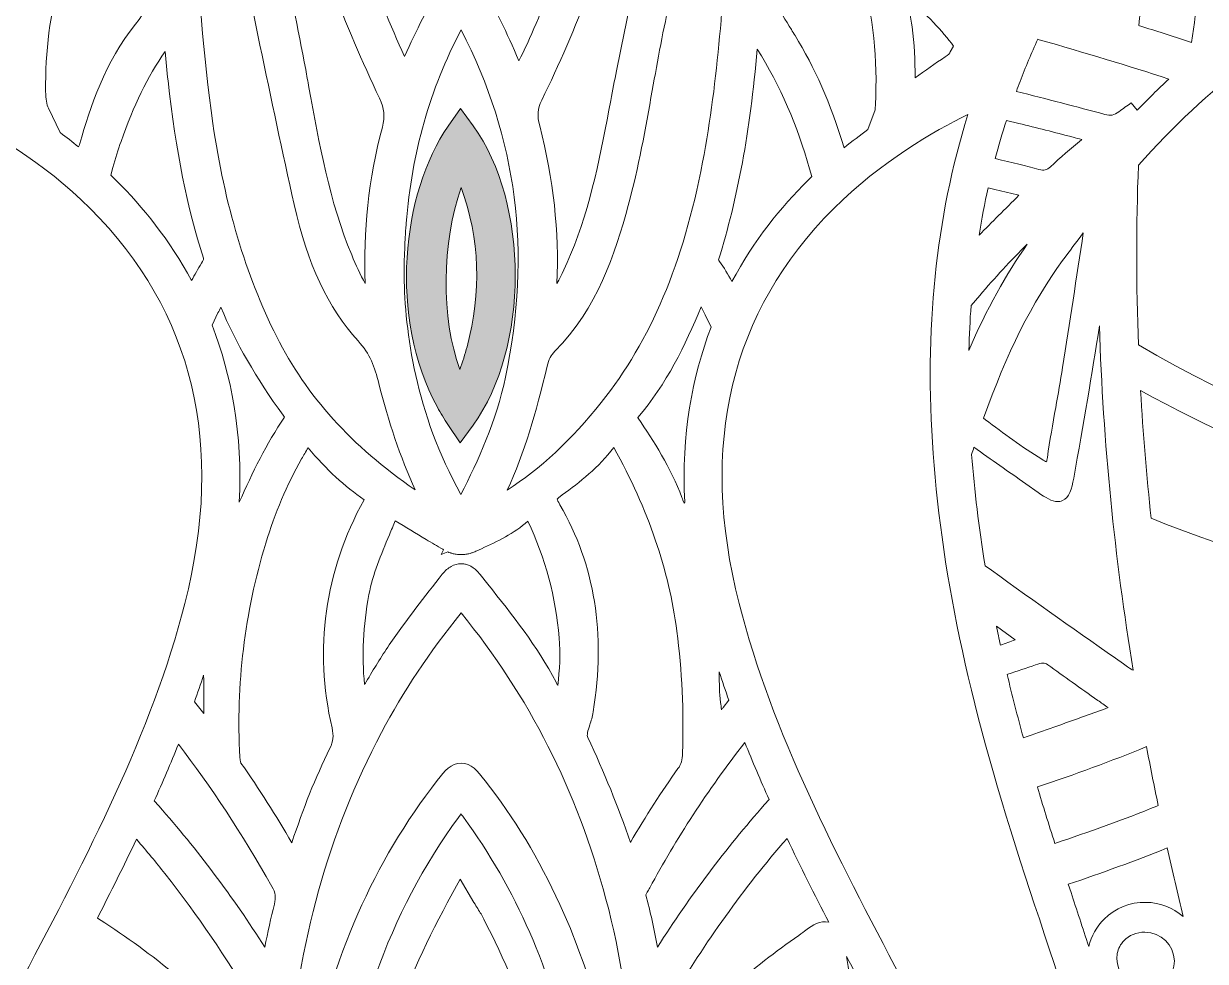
# Model space of a CAD drawing. Extents: x 126 to 2875, y -2951 to -49.
# Drawn here: x 1319.3 to 1807.3, y -1525.1 to -1137.7 of the extents above; entities that cross this region are included whole.
import ezdxf

# ---------------------------------------------------------------- set-up
doc = ezdxf.new("R2010")
doc.units = 0
doc.header["$MEASUREMENT"] = 0
doc.layers.add('Layer 1', color=7, linetype='Continuous')

# ---------------------------------------------------------------- blocks, each defined once
blk = doc.blocks.new('block 2')
at = {"layer": 'Layer 1', "true_color": 0xd7dbf4}
h = blk.add_hatch(color=254, dxfattribs=at)
h.dxf.hatch_style = 2
edge = h.paths.add_edge_path()
edge.add_spline(control_points=[(1504.94, -1179.98), (1504.94, -1179.98), (1499.72, -1172.8), (1499.72, -1172.8), (1499.72, -1172.8), (1494.63, -1180.08), (1494.63, -1180.08), (1475.48, -1207.54), (1469.95, -1258.95), (1490.14, -1296.16), (1491.48, -1298.64), (1492.94, -1301.06), (1494.52, -1303.4), (1494.52, -1303.4), (1499.56, -1310.89), (1499.56, -1310.89), (1499.56, -1310.89), (1504.88, -1303.6), (1504.88, -1303.6), (1528.07, -1271.86), (1528.1, -1211.79), (1504.94, -1179.98)], knot_values=[0, 0, 0, 0, 1, 1, 1, 2, 2, 2, 3, 3, 3, 4, 4, 4, 5, 5, 5, 6, 6, 6, 7, 7, 7, 7], degree=3, periodic=1)
edge = h.paths.add_edge_path()
edge.add_spline(control_points=[(1499.49, -1280.58), (1491.54, -1259.76), (1491.9, -1227.81), (1499.97, -1205.49), (1507.67, -1226.91), (1508.46, -1248.55), (1502.41, -1271.25), (1501.58, -1274.38), (1500.56, -1277.52), (1499.49, -1280.58)], knot_values=[0, 0, 0, 0, 1, 1, 1, 2, 2, 2, 3, 3, 3, 3], degree=3, periodic=1)
at = {"layer": 'Layer 1', "lineweight": 0}
for points, knots in [([(2818.52, -1015.73), (2765.29, -1065.49), (2703.63, -1093.3), (2640.24, -1096.15), (2556.69, -1099.87), (2474.7, -1071.45), (2412.6, -1046.28), (2390.46, -1037.31), (2368.11, -1027.6), (2346.48, -1018.23), (2338.27, -1014.67), (2330.02, -1011.09), (2321.71, -1007.53), (2370.51, -1008.44), (2426.27, -1007.2), (2513.09, -924.65), (2568.78, -871.7), (2642.17, -798.11), (2625.81, -711.87), (2622.52, -694.49), (2611.09, -653.09), (2560.09, -612.54), (2565.36, -622.37), (2601.86, -692.87), (2569.54, -747.69), (2554.2, -773.71), (2526.78, -791.73), (2470.03, -803.98), (2455.63, -807.08), (2439.86, -809.44), (2422.81, -811.04), (2491.94, -734.79), (2533.75, -634.63), (2547.11, -513), (2561.91, -378.42), (2538.09, -252.24), (2515.5, -170.1), (2510.84, -153.21), (2505.7, -136.24), (2500.21, -119.65), (2496.11, -107.32), (2491.02, -97.85), (2485.03, -91.28), (2485.03, -91.28), (2489.08, -88.91), (2489.08, -88.91), (2488.22, -87.43), (2467.53, -52.75), (2420.58, -50.35), (2390.21, -48.79), (2356.11, -61.25), (2319.21, -87.4), (2293.72, -105.48), (2266.78, -130.21), (2238.64, -161.33), (2186.92, -191.97), (2146.46, -219.39), (2111.33, -247.55), (2059.02, -289.5), (2001.37, -329.63), (1934.36, -338.98), (1877.45, -346.93), (1826.29, -329.19), (1772.12, -310.4), (1744.15, -300.69), (1715.23, -290.66), (1685.52, -284.53), (1598.6, -266.59), (1534.9, -282.01), (1500.31, -329.06), (1465.72, -282.01), (1402.02, -266.61), (1315.1, -284.53), (1285.39, -290.66), (1256.47, -300.69), (1228.5, -310.4), (1174.33, -329.19), (1123.17, -346.93), (1066.26, -338.98), (999.25, -329.63), (941.6, -289.5), (889.29, -247.55), (854.16, -219.39), (813.72, -191.97), (761.98, -161.33), (733.84, -130.21), (706.9, -105.48), (681.41, -87.4), (644.51, -61.25), (610.42, -48.78), (580.04, -50.35), (533.09, -52.75), (512.4, -87.43), (511.54, -88.91), (511.54, -88.91), (515.6, -91.28), (515.6, -91.28), (509.6, -97.85), (504.51, -107.32), (500.43, -119.65), (494.91, -136.25), (489.76, -153.22), (485.12, -170.1), (462.53, -252.24), (438.71, -378.42), (453.51, -513), (466.87, -634.63), (508.68, -734.79), (577.81, -811.04), (560.76, -809.44), (544.99, -807.08), (530.59, -803.98), (473.84, -791.73), (446.42, -773.71), (431.08, -747.69), (398.76, -692.87), (435.26, -622.37), (440.53, -612.54), (389.53, -653.09), (378.1, -694.49), (374.81, -711.87), (358.45, -798.11), (431.84, -871.7), (487.53, -924.65), (574.36, -1007.2), (630.11, -1008.44), (678.91, -1007.53), (670.6, -1011.09), (662.35, -1014.67), (654.14, -1018.23), (632.51, -1027.6), (610.16, -1037.31), (588.02, -1046.28), (525.92, -1071.45), (443.9, -1099.88), (360.39, -1096.15), (296.99, -1093.3), (235.33, -1065.49), (182.1, -1015.73), (182.1, -1015.73), (125.87, -963.15), (125.87, -963.15), (125.87, -963.15), (170.22, -1026.07), (170.22, -1026.07), (219.77, -1096.34), (304.4, -1156.08), (385.84, -1178.26), (421.01, -1187.83), (457.96, -1193.28), (496.54, -1194.59), (485.65, -1205.66), (470.29, -1222.36), (453.05, -1244.47), (422.71, -1283.4), (380.73, -1347.02), (353.04, -1429.06), (321.9, -1521.35), (314.84, -1617.62), (332.07, -1715.18), (353.53, -1836.78), (412.97, -1960.62), (508.76, -2083.27), (508.76, -2083.27), (517.35, -2094.25), (517.35, -2094.25), (517.35, -2094.25), (522.39, -2081.24), (522.39, -2081.24), (522.59, -2080.7), (544.03, -2026.57), (607.28, -1966.45), (618.55, -1955.74), (631.63, -1944.41), (646.68, -1932.9), (644.92, -1962.85), (643.59, -2025.77), (654.99, -2105.75), (664.24, -2170.7), (680.05, -2233.27), (701.96, -2291.74), (729.36, -2364.83), (766.43, -2431.68), (812.16, -2490.44), (814.05, -2493.21), (839.63, -2531.25), (859.49, -2587.32), (878.32, -2640.42), (895.73, -2721.14), (871.87, -2804.06), (871.87, -2804.06), (865.62, -2825.84), (865.62, -2825.84), (865.62, -2825.84), (884.08, -2812.68), (884.08, -2812.68), (885.65, -2811.57), (922.92, -2784.71), (954.16, -2735.73), (978.8, -2697.08), (1003.28, -2637.97), (992.89, -2564.05), (993.48, -2564.79), (994.03, -2565.49), (994.54, -2566.17), (1016.21, -2595.31), (1039.76, -2622.73), (1064.5, -2647.63), (1109.21, -2692.65), (1155.37, -2726.78), (1201.72, -2749.11), (1255.68, -2775.1), (1310.13, -2785.14), (1363.64, -2778.93), (1378.87, -2809.5), (1404.34, -2833.21), (1429, -2856.2), (1455.2, -2880.59), (1479.94, -2903.62), (1493.04, -2933.91), (1493.04, -2933.91), (1500.31, -2950.67), (1500.31, -2950.67), (1500.31, -2950.67), (1507.58, -2933.91), (1507.58, -2933.91), (1520.68, -2903.62), (1545.42, -2880.59), (1571.62, -2856.2), (1596.29, -2833.21), (1621.76, -2809.5), (1636.98, -2778.93), (1690.49, -2785.14), (1744.94, -2775.1), (1798.9, -2749.11), (1845.25, -2726.78), (1891.43, -2692.65), (1936.12, -2647.63), (1960.86, -2622.73), (1984.41, -2595.33), (2006.08, -2566.18), (2006.59, -2565.5), (2007.14, -2564.79), (2007.73, -2564.05), (1997.35, -2637.97), (2021.82, -2697.08), (2046.46, -2735.73), (2077.7, -2784.71), (2114.98, -2811.57), (2116.54, -2812.68), (2116.54, -2812.68), (2135, -2825.84), (2135, -2825.84), (2135, -2825.84), (2128.75, -2804.06), (2128.75, -2804.06), (2104.89, -2721.14), (2122.3, -2640.42), (2141.13, -2587.32), (2161.01, -2531.22), (2186.59, -2493.18), (2188.46, -2490.44), (2234.19, -2431.68), (2271.26, -2364.83), (2298.65, -2291.74), (2320.57, -2233.27), (2336.38, -2170.7), (2345.63, -2105.75), (2357.03, -2025.77), (2355.7, -1962.85), (2353.94, -1932.9), (2368.99, -1944.41), (2382.07, -1955.74), (2393.34, -1966.45), (2456.59, -2026.57), (2478.03, -2080.7), (2478.23, -2081.24), (2478.23, -2081.24), (2483.25, -2094.29), (2483.25, -2094.29), (2483.25, -2094.29), (2491.86, -2083.27), (2491.86, -2083.27), (2587.65, -1960.62), (2647.09, -1836.78), (2668.55, -1715.18), (2685.78, -1617.62), (2678.72, -1521.35), (2647.58, -1429.06), (2619.89, -1347.02), (2577.91, -1283.4), (2547.57, -1244.47), (2530.33, -1222.36), (2514.97, -1205.66), (2504.08, -1194.59), (2542.66, -1193.28), (2579.61, -1187.83), (2614.78, -1178.26), (2696.22, -1156.08), (2780.85, -1096.34), (2830.4, -1026.07), (2830.4, -1026.07), (2874.75, -963.15), (2874.75, -963.15), (2874.75, -963.15), (2818.52, -1015.73), (2818.52, -1015.73)], [0, 0, 0, 0, 1, 1, 1, 2, 2, 2, 3, 3, 3, 4, 4, 4, 5, 5, 5, 6, 6, 6, 7, 7, 7, 8, 8, 8, 9, 9, 9, 10, 10, 10, 11, 11, 11, 12, 12, 12, 13, 13, 13, 14, 14, 14, 15, 15, 15, 16, 16, 16, 17, 17, 17, 18, 18, 18, 19, 19, 19, 20, 20, 20, 21, 21, 21, 22, 22, 22, 23, 23, 23, 24, 24, 24, 25, 25, 25, 26, 26, 26, 27, 27, 27, 28, 28, 28, 29, 29, 29, 30, 30, 30, 31, 31, 31, 32, 32, 32, 33, 33, 33, 34, 34, 34, 35, 35, 35, 36, 36, 36, 37, 37, 37, 38, 38, 38, 39, 39, 39, 40, 40, 40, 41, 41, 41, 42, 42, 42, 43, 43, 43, 44, 44, 44, 45, 45, 45, 46, 46, 46, 47, 47, 47, 48, 48, 48, 49, 49, 49, 50, 50, 50, 51, 51, 51, 52, 52, 52, 53, 53, 53, 54, 54, 54, 55, 55, 55, 56, 56, 56, 57, 57, 57, 58, 58, 58, 59, 59, 59, 60, 60, 60, 61, 61, 61, 62, 62, 62, 63, 63, 63, 64, 64, 64, 65, 65, 65, 66, 66, 66, 67, 67, 67, 68, 68, 68, 69, 69, 69, 70, 70, 70, 71, 71, 71, 72, 72, 72, 73, 73, 73, 74, 74, 74, 75, 75, 75, 76, 76, 76, 77, 77, 77, 78, 78, 78, 79, 79, 79, 80, 80, 80, 81, 81, 81, 82, 82, 82, 83, 83, 83, 84, 84, 84, 85, 85, 85, 86, 86, 86, 87, 87, 87, 88, 88, 88, 89, 89, 89, 90, 90, 90, 91, 91, 91, 92, 92, 92, 93, 93, 93, 94, 94, 94, 95, 95, 95, 96, 96, 96, 97, 97, 97, 98, 98, 98, 99, 99, 99, 100, 100, 100, 101, 101, 101, 102, 102, 102, 102]), ([(1854.58, -1033.37), (1865.26, -1041.3), (1875.87, -1049.73), (1886.14, -1057.9), (1889.96, -1060.93), (1893.76, -1063.97), (1897.59, -1066.97), (1902.83, -1071.1), (1908.11, -1075.41), (1913.23, -1079.57), (1913.23, -1079.57), (1916.42, -1082.17), (1916.42, -1082.17), (1916.47, -1082.2), (1916.52, -1082.25), (1916.58, -1082.3), (1913.81, -1086.08), (1911.94, -1090.1), (1910.12, -1094.01), (1909, -1096.45), (1907.92, -1098.77), (1906.66, -1100.98), (1906.66, -1100.98), (1905.87, -1102.37), (1905.87, -1102.37), (1905.87, -1102.37), (1903.95, -1101.17), (1903.95, -1101.17), (1899.49, -1098.38), (1895.43, -1095.13), (1891.13, -1091.7), (1888.52, -1089.61), (1885.79, -1087.44), (1883.01, -1085.4), (1878.65, -1082.22), (1874.32, -1079), (1869.98, -1075.79), (1857.16, -1066.28), (1843.88, -1056.45), (1830.12, -1047.61), (1830.12, -1047.61), (1829.42, -1047.17), (1829.42, -1047.17), (1825.77, -1044.81), (1823.35, -1043.24), (1820.51, -1044.45), (1817.66, -1045.65), (1817.09, -1048.44), (1816.18, -1053.04), (1816.18, -1053.04), (1816.11, -1053.34), (1816.11, -1053.34), (1816, -1053.96), (1815.89, -1054.58), (1815.8, -1055.2), (1815.75, -1055.58), (1815.68, -1055.96), (1815.62, -1056.34), (1810.24, -1086.3), (1805.54, -1116.3), (1801.68, -1145.54), (1794.98, -1143.18), (1788.14, -1141.1), (1781.51, -1139.08), (1781.51, -1139.08), (1780.67, -1138.82), (1780.67, -1138.82), (1780.32, -1138.73), (1780.05, -1138.63), (1779.81, -1138.55), (1780.31, -1134.36), (1780.78, -1130.26), (1781.24, -1126.22), (1782.35, -1116.66), (1783.41, -1107.5), (1784.52, -1098.33), (1785.53, -1090.04), (1786.67, -1081.35), (1787.89, -1072.51), (1787.89, -1072.51), (1788.73, -1066.43), (1788.73, -1066.43), (1803.42, -1049.73), (1819.82, -1034.49), (1837.55, -1021.02), (1837.55, -1021.02), (1838.56, -1021.73), (1838.56, -1021.73), (1842.97, -1024.9), (1848.78, -1029.08), (1854.58, -1033.37)], [0, 0, 0, 0, 1, 1, 1, 2, 2, 2, 3, 3, 3, 4, 4, 4, 5, 5, 5, 6, 6, 6, 7, 7, 7, 8, 8, 8, 9, 9, 9, 10, 10, 10, 11, 11, 11, 12, 12, 12, 13, 13, 13, 14, 14, 14, 15, 15, 15, 16, 16, 16, 17, 17, 17, 18, 18, 18, 19, 19, 19, 20, 20, 20, 21, 21, 21, 22, 22, 22, 23, 23, 23, 24, 24, 24, 25, 25, 25, 26, 26, 26, 27, 27, 27, 28, 28, 28, 29, 29, 29, 30, 30, 30, 30]), ([(1491.05, -1120.95), (1491.24, -1121.33), (1491.46, -1121.71), (1491.68, -1122.09), (1486.43, -1130.7), (1481.52, -1140.22), (1476.61, -1151.35), (1464.76, -1125.24), (1454.74, -1098.47), (1446.76, -1071.58), (1452.96, -1070.72), (1459.41, -1070.03), (1466.07, -1069.47), (1466.07, -1069.47), (1467, -1071.56), (1467, -1071.56), (1475.25, -1089.93), (1484.18, -1107.59), (1491.05, -1120.95)], [0, 0, 0, 0, 1, 1, 1, 2, 2, 2, 3, 3, 3, 4, 4, 4, 5, 5, 5, 6, 6, 6, 6]), ([(1523.74, -1153.17), (1518.97, -1141.34), (1513.92, -1131.3), (1508.19, -1122.19), (1508.3, -1121.95), (1508.43, -1121.71), (1508.56, -1121.49), (1508.7, -1121.22), (1508.84, -1120.94), (1509, -1120.65), (1518.53, -1102.13), (1526.11, -1086.51), (1532.86, -1071.52), (1532.86, -1071.52), (1533.81, -1069.41), (1533.81, -1069.41), (1540.44, -1069.95), (1546.83, -1070.63), (1553.01, -1071.47), (1543.51, -1106.28), (1533.17, -1135.04), (1523.74, -1153.17)], [0, 0, 0, 0, 1, 1, 1, 2, 2, 2, 3, 3, 3, 4, 4, 4, 5, 5, 5, 6, 6, 6, 7, 7, 7, 7]), ([(1466.24, -1168.6), (1468.29, -1172.92), (1468.59, -1176.04), (1467.42, -1180.5), (1461.77, -1201.98), (1459.39, -1223.67), (1460.36, -1245.14), (1458.3, -1241.4), (1456.49, -1237.47), (1454.75, -1233.28), (1445.6, -1211.26), (1441.27, -1187.28), (1437.09, -1164.07), (1436.64, -1161.63), (1436.2, -1159.18), (1435.76, -1156.74), (1432.64, -1139.76), (1428.92, -1122.65), (1425.31, -1106.1), (1423.22, -1096.51), (1421.05, -1086.57), (1419.04, -1076.8), (1419.04, -1076.8), (1419.01, -1076.61), (1419.01, -1076.61), (1422.7, -1075.77), (1426.5, -1074.98), (1430.39, -1074.25), (1430.39, -1074.25), (1430.58, -1074.9), (1430.58, -1074.9), (1439.86, -1106.69), (1451.86, -1138.21), (1466.24, -1168.6)], [0, 0, 0, 0, 1, 1, 1, 2, 2, 2, 3, 3, 3, 4, 4, 4, 5, 5, 5, 6, 6, 6, 7, 7, 7, 8, 8, 8, 9, 9, 9, 10, 10, 10, 11, 11, 11, 11]), ([(1580.79, -1076.65), (1578.29, -1089.2), (1575.58, -1101.96), (1572.97, -1114.3), (1570.01, -1128.33), (1566.94, -1142.84), (1564.12, -1157.19), (1563.33, -1161.27), (1562.55, -1165.35), (1561.78, -1169.44), (1557.76, -1190.78), (1553.59, -1212.84), (1545.2, -1233.15), (1543.37, -1237.63), (1541.5, -1241.57), (1539.55, -1245.12), (1540.47, -1223.75), (1538.08, -1201.91), (1532.44, -1180.03), (1531.29, -1175.6), (1531.49, -1173.02), (1533.24, -1169.42), (1547.59, -1139.96), (1559.73, -1108.11), (1569.33, -1074.76), (1569.33, -1074.76), (1569.52, -1074.11), (1569.52, -1074.11), (1573.38, -1074.84), (1577.16, -1075.62), (1580.82, -1076.44), (1580.82, -1076.44), (1580.79, -1076.65), (1580.79, -1076.65)], [0, 0, 0, 0, 1, 1, 1, 2, 2, 2, 3, 3, 3, 4, 4, 4, 5, 5, 5, 6, 6, 6, 7, 7, 7, 8, 8, 8, 9, 9, 9, 10, 10, 10, 11, 11, 11, 11]), ([(1430.99, -1212.45), (1436.44, -1237.09), (1444.84, -1255.01), (1457.46, -1268.85), (1462.24, -1274.1), (1464.33, -1279.68), (1465.99, -1286.42), (1469.82, -1302.03), (1474.84, -1316.77), (1480.95, -1330.38), (1454.75, -1312.3), (1435.99, -1291.52), (1423.79, -1267.11), (1410.94, -1241.4), (1402.31, -1212.56), (1397.42, -1178.94), (1393.33, -1150.87), (1391.54, -1122.01), (1389.82, -1094.11), (1389.82, -1094.11), (1389.25, -1085.07), (1389.25, -1085.07), (1393.78, -1083.5), (1398.48, -1082), (1403.42, -1080.59), (1412.11, -1124.55), (1421.38, -1168.92), (1430.99, -1212.45)], [0, 0, 0, 0, 1, 1, 1, 2, 2, 2, 3, 3, 3, 4, 4, 4, 5, 5, 5, 6, 6, 6, 7, 7, 7, 8, 8, 8, 9, 9, 9, 9]), ([(1610.33, -1091), (1608.33, -1125.29), (1606.26, -1160.75), (1599.7, -1194.96), (1591.65, -1236.9), (1578.35, -1268.45), (1557.85, -1294.24), (1545.76, -1309.47), (1532.35, -1321.89), (1518.96, -1330.51), (1526.27, -1314.88), (1530.86, -1298.7), (1535.48, -1279.23), (1536.15, -1276.42), (1537, -1274.75), (1538.65, -1273.11), (1556.24, -1255.49), (1563.52, -1232.77), (1568.98, -1212.86), (1573.27, -1197.14), (1576.13, -1180.99), (1578.9, -1165.37), (1581.14, -1152.83), (1583.43, -1139.85), (1586.46, -1127.36), (1589.99, -1112.69), (1593.31, -1097.32), (1596.59, -1080.43), (1601.49, -1081.81), (1606.18, -1083.29), (1610.69, -1084.83), (1610.69, -1084.83), (1610.33, -1091), (1610.33, -1091)], [0, 0, 0, 0, 1, 1, 1, 2, 2, 2, 3, 3, 3, 4, 4, 4, 5, 5, 5, 6, 6, 6, 7, 7, 7, 8, 8, 8, 9, 9, 9, 10, 10, 10, 11, 11, 11, 11]), ([(1373.37, -1091.15), (1373.75, -1095.34), (1374.13, -1099.12), (1374.54, -1102.64), (1376.29, -1117.31), (1373.58, -1127.87), (1365.47, -1137.94), (1352.98, -1153.45), (1346.59, -1172.46), (1342.43, -1187.28), (1342.24, -1187.96), (1342.08, -1188.39), (1341.97, -1188.66), (1339.43, -1186.6), (1336.9, -1184.63), (1334.38, -1182.78), (1334.38, -1182.78), (1329.56, -1172.72), (1329.56, -1172.72), (1328.75, -1171.07), (1328.37, -1168.87), (1328.34, -1165.83), (1328.16, -1149.21), (1330.21, -1133.32), (1334.4, -1118.56), (1334.4, -1118.56), (1336.57, -1110.93), (1336.57, -1110.93), (1346.53, -1104.24), (1358.7, -1097.37), (1373.37, -1091.15)], [0, 0, 0, 0, 1, 1, 1, 2, 2, 2, 3, 3, 3, 4, 4, 4, 5, 5, 5, 6, 6, 6, 7, 7, 7, 8, 8, 8, 9, 9, 9, 10, 10, 10, 10]), ([(1671.06, -1171.16), (1671.05, -1171.51), (1671.03, -1171.86), (1671.03, -1172.22), (1671.02, -1172.59), (1671, -1173.06), (1670.97, -1173.29), (1670.97, -1173.29), (1667.96, -1181.53), (1667.96, -1181.53), (1664.73, -1183.86), (1661.47, -1186.34), (1658.21, -1189), (1652.45, -1170.56), (1645.96, -1155.78), (1637.87, -1142.65), (1637.36, -1141.83), (1636.86, -1140.99), (1636.37, -1140.17), (1634.07, -1136.37), (1631.71, -1132.44), (1628.5, -1128.96), (1625.13, -1125.31), (1624.1, -1121.51), (1624.68, -1114.89), (1625.41, -1106.52), (1626.03, -1098.16), (1626.57, -1090.86), (1641.11, -1096.97), (1653.26, -1103.73), (1663.21, -1110.36), (1663.21, -1110.36), (1665.4, -1117.94), (1665.4, -1117.94), (1670.18, -1134.53), (1672.08, -1152.44), (1671.06, -1171.16)], [0, 0, 0, 0, 1, 1, 1, 2, 2, 2, 3, 3, 3, 4, 4, 4, 5, 5, 5, 6, 6, 6, 7, 7, 7, 8, 8, 8, 9, 9, 9, 10, 10, 10, 11, 11, 11, 12, 12, 12, 12]), ([(1881.3, -1126.3), (1862.76, -1142.97), (1851.1, -1167.14), (1851.1, -1194.04), (1851.1, -1244.33), (1891.87, -1285.09), (1942.16, -1285.09), (1992.45, -1285.09), (2033.22, -1244.33), (2033.22, -1194.04), (2033.22, -1158.83), (2013.24, -1128.3), (1984.02, -1113.13), (2041.48, -1113.81), (2114.36, -1124.23), (2210.25, -1145.77), (2206.69, -1151.88), (2200.9, -1161.29), (2192.97, -1172.62), (2185.04, -1183.95), (2174.97, -1197.19), (2162.83, -1210.98), (2131.94, -1246.05), (2080.93, -1291.94), (2013.32, -1311.29), (1939.96, -1332.29), (1861.37, -1318.55), (1779.7, -1270.48), (1778.75, -1246.02), (1778.71, -1221.28), (1779.7, -1196.27), (1808.31, -1163.83), (1839, -1139.95), (1881.3, -1126.3)], [0, 0, 0, 0, 1, 1, 1, 2, 2, 2, 3, 3, 3, 4, 4, 4, 5, 5, 5, 6, 6, 6, 7, 7, 7, 8, 8, 8, 9, 9, 9, 10, 10, 10, 11, 11, 11, 11]), ([(1703.37, -1147.01), (1703.37, -1147.01), (1702, -1149.4), (1702, -1149.4), (1701.73, -1149.87), (1701.2, -1150.62), (1699.87, -1151.49), (1695.68, -1154.23), (1691.64, -1157.09), (1687.46, -1160.1), (1687.37, -1152.93), (1687.24, -1146.11), (1686.23, -1139.11), (1685.61, -1134.83), (1684.84, -1130.59), (1683.93, -1126.38), (1692.24, -1133.84), (1698.64, -1140.96), (1703.37, -1147.01)], [0, 0, 0, 0, 1, 1, 1, 2, 2, 2, 3, 3, 3, 4, 4, 4, 5, 5, 5, 6, 6, 6, 6]), ([(1476.42, -1242), (1476.42, -1240.86), (1476.44, -1239.74), (1476.45, -1238.61), (1476.47, -1237.35), (1476.47, -1236.07), (1476.5, -1234.82), (1476.53, -1233.96), (1476.58, -1233.14), (1476.6, -1232.28), (1476.66, -1230.78), (1476.69, -1229.26), (1476.77, -1227.77), (1476.8, -1227.2), (1476.85, -1226.66), (1476.88, -1226.09), (1476.98, -1224.34), (1477.09, -1222.58), (1477.21, -1220.85), (1477.25, -1220.65), (1477.26, -1220.44), (1477.28, -1220.24), (1479.65, -1190.84), (1487.01, -1164.97), (1499.93, -1140.33), (1523.15, -1185.13), (1529.15, -1232.09), (1518.29, -1283.76), (1514.48, -1301.93), (1506.99, -1318.36), (1499.87, -1332.26), (1481.12, -1298.74), (1476.74, -1264.83), (1476.42, -1242)], [0, 0, 0, 0, 1, 1, 1, 2, 2, 2, 3, 3, 3, 4, 4, 4, 5, 5, 5, 6, 6, 6, 7, 7, 7, 8, 8, 8, 9, 9, 9, 10, 10, 10, 11, 11, 11, 11]), ([(1792.32, -1160.64), (1787.89, -1164.72), (1783.52, -1169), (1779.21, -1173.46), (1779.21, -1173.46), (1776.66, -1170.5), (1776.66, -1170.5), (1774.97, -1171.7), (1773.29, -1172.91), (1771.63, -1174.12), (1769.57, -1175.63), (1768.21, -1175.9), (1765.82, -1175.25), (1754.22, -1172.08), (1741.92, -1168.9), (1729.27, -1165.77), (1729.78, -1164.37), (1730.3, -1162.98), (1730.81, -1161.59), (1733.07, -1155.73), (1735.51, -1149.94), (1738.12, -1144.22), (1738.12, -1144.22), (1738.72, -1144.38), (1738.72, -1144.38), (1757.83, -1149.86), (1775.37, -1155.18), (1792.32, -1160.64)], [0, 0, 0, 0, 1, 1, 1, 2, 2, 2, 3, 3, 3, 4, 4, 4, 5, 5, 5, 6, 6, 6, 7, 7, 7, 8, 8, 8, 9, 9, 9, 9]), ([(1393.49, -1234.64), (1393.57, -1234.91), (1393.57, -1235.02), (1393.57, -1235.02), (1393.56, -1235.13), (1393.44, -1235.51), (1392.68, -1236.76), (1391.28, -1239.09), (1389.91, -1241.48), (1388.62, -1243.92), (1379.55, -1227.11), (1368.43, -1213.38), (1357.48, -1202.51), (1356.75, -1201.78), (1356.01, -1201.1), (1355.28, -1200.39), (1355.28, -1200.39), (1356.15, -1197.22), (1356.15, -1197.22), (1357.23, -1193.33), (1358.32, -1189.8), (1359.49, -1186.42), (1364.6, -1171.78), (1370.51, -1159.66), (1377.68, -1149.21), (1378.06, -1153.23), (1378.47, -1157.3), (1378.91, -1161.33), (1382.21, -1190.52), (1386.83, -1213.82), (1393.49, -1234.64)], [0, 0, 0, 0, 1, 1, 1, 2, 2, 2, 3, 3, 3, 4, 4, 4, 5, 5, 5, 6, 6, 6, 7, 7, 7, 8, 8, 8, 9, 9, 9, 10, 10, 10, 10]), ([(1606.29, -1235.27), (1614.2, -1209.84), (1619.24, -1182.59), (1622.29, -1148.24), (1631.68, -1163.41), (1638.95, -1180.06), (1643.89, -1197.77), (1643.89, -1197.77), (1644.77, -1200.96), (1644.77, -1200.96), (1644.22, -1201.48), (1643.68, -1201.97), (1643.14, -1202.51), (1632.09, -1213.48), (1620.88, -1227.33), (1611.78, -1244.33), (1610.17, -1241.34), (1608.49, -1238.55), (1606.7, -1235.94), (1606.48, -1235.62), (1606.35, -1235.4), (1606.29, -1235.27)], [0, 0, 0, 0, 1, 1, 1, 2, 2, 2, 3, 3, 3, 4, 4, 4, 5, 5, 5, 6, 6, 6, 7, 7, 7, 7]), ([(2133.99, -1313.35), (2038.09, -1387.02), (1920.67, -1396.67), (1784.96, -1342.08), (1783.08, -1324.6), (1781.6, -1307), (1780.57, -1289.25), (1836.91, -1320.83), (1891.98, -1336.68), (1945.19, -1336.68), (1969.82, -1336.68), (1994.05, -1333.29), (2017.8, -1326.47), (2089.22, -1306), (2142.73, -1257.85), (2175.03, -1221.07), (2197.81, -1195.15), (2213.36, -1171.45), (2221.6, -1157.71), (2227.62, -1166.65), (2233.13, -1176.1), (2238.11, -1185.96), (2232.12, -1198.61), (2199.3, -1263.18), (2133.99, -1313.35)], [0, 0, 0, 0, 1, 1, 1, 2, 2, 2, 3, 3, 3, 4, 4, 4, 5, 5, 5, 6, 6, 6, 7, 7, 7, 8, 8, 8, 8]), ([(1346.75, -1214.14), (1389.42, -1256.79), (1402.58, -1311.7), (1385.83, -1377.36), (1372.17, -1430.9), (1345.16, -1482.19), (1319.05, -1531.79), (1279.52, -1606.87), (1238.63, -1684.5), (1241.19, -1773.47), (1242.41, -1815.53), (1256.31, -1860.59), (1282.53, -1907.37), (1282.53, -1907.37), (1283.51, -1909.13), (1283.51, -1909.13), (1302.39, -1942.86), (1323.81, -1981.09), (1361.12, -2000.38), (1373.64, -2006.86), (1376.7, -2010.02), (1384.34, -2020.79), (1390.69, -2029.73), (1398.41, -2038.5), (1407.28, -2046.86), (1425.56, -2064.08), (1447.74, -2077.95), (1472.39, -2087.72), (1472.39, -2087.72), (1471.9, -2087.84), (1471.9, -2087.84), (1471.9, -2087.84), (1473.1, -2088.22), (1473.1, -2088.22), (1424.15, -2101.12), (1381.24, -2104.08), (1342.52, -2097.34), (1285.28, -2087.37), (1243.11, -2060.35), (1217.17, -2017.04), (1137.43, -1883.83), (1222.78, -1625.74), (1263.8, -1501.7), (1263.8, -1501.7), (1267.71, -1489.88), (1267.71, -1489.88), (1289.9, -1422.55), (1301.98, -1367.12), (1305.72, -1315.39), (1309.39, -1264.34), (1304.67, -1218), (1291.36, -1175.34), (1305.46, -1182.13), (1327.15, -1194.59), (1346.75, -1214.14)], [0, 0, 0, 0, 1, 1, 1, 2, 2, 2, 3, 3, 3, 4, 4, 4, 5, 5, 5, 6, 6, 6, 7, 7, 7, 8, 8, 8, 9, 9, 9, 10, 10, 10, 11, 11, 11, 12, 12, 12, 13, 13, 13, 14, 14, 14, 15, 15, 15, 16, 16, 16, 17, 17, 17, 18, 18, 18, 18]), ([(1504.94, -1179.98), (1504.94, -1179.98), (1499.72, -1172.8), (1499.72, -1172.8), (1499.72, -1172.8), (1494.63, -1180.08), (1494.63, -1180.08), (1475.48, -1207.54), (1469.95, -1258.95), (1490.14, -1296.16), (1491.48, -1298.64), (1492.94, -1301.06), (1494.52, -1303.4), (1494.52, -1303.4), (1499.56, -1310.89), (1499.56, -1310.89), (1499.56, -1310.89), (1504.88, -1303.6), (1504.88, -1303.6), (1528.07, -1271.86), (1528.1, -1211.79), (1504.94, -1179.98)], [0, 0, 0, 0, 1, 1, 1, 2, 2, 2, 3, 3, 3, 4, 4, 4, 5, 5, 5, 6, 6, 6, 7, 7, 7, 7]), ([(1709.26, -1175.34), (1695.95, -1218), (1691.23, -1264.34), (1694.9, -1315.39), (1698.64, -1367.12), (1710.72, -1422.55), (1732.91, -1489.88), (1732.91, -1489.88), (1736.82, -1501.72), (1736.82, -1501.72), (1777.85, -1625.74), (1863.19, -1883.83), (1783.46, -2017.04), (1757.51, -2060.35), (1715.34, -2087.37), (1658.1, -2097.34), (1619.37, -2104.08), (1576.47, -2101.11), (1527.52, -2088.22), (1527.52, -2088.22), (1528.72, -2087.84), (1528.72, -2087.84), (1528.72, -2087.84), (1528.23, -2087.72), (1528.23, -2087.72), (1552.88, -2077.95), (1575.06, -2064.08), (1593.34, -2046.86), (1602.21, -2038.5), (1609.93, -2029.73), (1616.28, -2020.79), (1623.92, -2010.02), (1626.98, -2006.86), (1639.5, -2000.38), (1676.81, -1981.09), (1698.23, -1942.86), (1717.11, -1909.13), (1717.11, -1909.13), (1718.09, -1907.37), (1718.09, -1907.37), (1744.31, -1860.59), (1758.21, -1815.53), (1759.43, -1773.47), (1761.99, -1684.5), (1721.1, -1606.87), (1681.58, -1531.79), (1655.46, -1482.19), (1628.45, -1430.9), (1614.79, -1377.36), (1598.04, -1311.7), (1611.2, -1256.79), (1653.87, -1214.14), (1673.47, -1194.59), (1695.16, -1182.13), (1709.26, -1175.34)], [0, 0, 0, 0, 1, 1, 1, 2, 2, 2, 3, 3, 3, 4, 4, 4, 5, 5, 5, 6, 6, 6, 7, 7, 7, 8, 8, 8, 9, 9, 9, 10, 10, 10, 11, 11, 11, 12, 12, 12, 13, 13, 13, 14, 14, 14, 15, 15, 15, 16, 16, 16, 17, 17, 17, 18, 18, 18, 18]), ([(1756.2, -1185.71), (1751.72, -1189.51), (1747.47, -1193.1), (1743.37, -1196.86), (1741.76, -1198.33), (1740.76, -1198.57), (1738.58, -1198), (1733.35, -1196.6), (1727.62, -1195.18), (1720.55, -1193.52), (1721.94, -1188.2), (1723.49, -1182.94), (1725.15, -1177.73), (1725.15, -1177.73), (1730.33, -1178.97), (1730.33, -1178.97), (1737.69, -1180.73), (1744.99, -1182.64), (1752.7, -1184.67), (1753.9, -1184.98), (1755.1, -1185.3), (1756.31, -1185.62), (1756.28, -1185.65), (1756.24, -1185.68), (1756.2, -1185.71)], [0, 0, 0, 0, 1, 1, 1, 2, 2, 2, 3, 3, 3, 4, 4, 4, 5, 5, 5, 6, 6, 6, 7, 7, 7, 8, 8, 8, 8]), ([(1499.49, -1280.58), (1491.54, -1259.76), (1491.9, -1227.81), (1499.97, -1205.49), (1507.67, -1226.91), (1508.46, -1248.55), (1502.41, -1271.25), (1501.58, -1274.38), (1500.56, -1277.52), (1499.49, -1280.58)], [0, 0, 0, 0, 1, 1, 1, 2, 2, 2, 3, 3, 3, 3]), ([(1720.96, -1206.42), (1724.09, -1207.16), (1727.23, -1207.92), (1730.36, -1208.66), (1724.6, -1214.35), (1719.19, -1219.76), (1713.92, -1225.11), (1714.96, -1218.53), (1716.2, -1212.02), (1717.62, -1205.61), (1717.62, -1205.61), (1720.96, -1206.42), (1720.96, -1206.42)], [0, 0, 0, 0, 1, 1, 1, 2, 2, 2, 3, 3, 3, 4, 4, 4, 4]), ([(1748.34, -1279.85), (1747.49, -1285.34), (1746.49, -1290.92), (1745.53, -1296.31), (1744.32, -1303.06), (1743.09, -1310.02), (1742.08, -1316.94), (1741.95, -1317.78), (1741.84, -1318.36), (1741.73, -1318.76), (1741.3, -1318.57), (1740.68, -1318.24), (1739.8, -1317.68), (1731.64, -1312.7), (1723.84, -1306.9), (1716.56, -1301.39), (1716.56, -1301.39), (1715.75, -1300.78), (1715.75, -1300.78), (1725.06, -1274.28), (1735.98, -1252.42), (1748.34, -1235.64), (1751.23, -1231.73), (1754.09, -1227.91), (1756.94, -1224.18), (1754.15, -1242.46), (1751.27, -1261.31), (1748.34, -1279.85)], [0, 0, 0, 0, 1, 1, 1, 2, 2, 2, 3, 3, 3, 4, 4, 4, 5, 5, 5, 6, 6, 6, 7, 7, 7, 8, 8, 8, 9, 9, 9, 9]), ([(1709.66, -1272.74), (1709.82, -1266.47), (1710.13, -1260.28), (1710.58, -1254.16), (1710.58, -1254.16), (1714.14, -1250.01), (1714.14, -1250.01), (1720.39, -1242.75), (1726.96, -1235.65), (1733.8, -1228.78), (1725.01, -1241.16), (1716.94, -1255.85), (1709.66, -1272.74)], [0, 0, 0, 0, 1, 1, 1, 2, 2, 2, 3, 3, 3, 4, 4, 4, 4]), ([(1397.1, -1262.3), (1397.1, -1262.3), (1399.54, -1257.25), (1399.54, -1257.25), (1399.92, -1256.45), (1400.31, -1255.66), (1400.71, -1254.9), (1406.84, -1269.48), (1415.29, -1284.17), (1426.4, -1299.54), (1426.59, -1299.81), (1426.8, -1300.06), (1426.99, -1300.32), (1426.99, -1300.33), (1427, -1300.33), (1427, -1300.33), (1419.5, -1311.35), (1413.82, -1323.13), (1408.31, -1335.48), (1409.76, -1307.09), (1405.08, -1282.83), (1397.1, -1262.3)], [0, 0, 0, 0, 1, 1, 1, 2, 2, 2, 3, 3, 3, 4, 4, 4, 5, 5, 5, 6, 6, 6, 7, 7, 7, 7]), ([(1592.31, -1335.49), (1592.31, -1335.49), (1592.03, -1335.84), (1592.03, -1335.84), (1591.73, -1335.06), (1591.43, -1334.29), (1591.14, -1333.51), (1586.53, -1321.15), (1579.4, -1310.08), (1573.06, -1300.68), (1573, -1300.59), (1572.94, -1300.49), (1572.89, -1300.4), (1584.84, -1286.7), (1592.52, -1270.56), (1599.1, -1254.78), (1599.66, -1255.84), (1600.2, -1256.91), (1600.72, -1258.01), (1600.72, -1258.01), (1603.19, -1263.18), (1603.19, -1263.18), (1595.4, -1283.52), (1590.87, -1307.52), (1592.31, -1335.49)], [0, 0, 0, 0, 1, 1, 1, 2, 2, 2, 3, 3, 3, 4, 4, 4, 5, 5, 5, 6, 6, 6, 7, 7, 7, 8, 8, 8, 8]), ([(1775.24, -1403.45), (1775.24, -1403.45), (1773.58, -1402.28), (1773.58, -1402.28), (1755.63, -1389.68), (1737.06, -1376.65), (1719, -1363.59), (1719, -1363.59), (1716.39, -1361.71), (1716.39, -1361.71), (1713.79, -1345.89), (1711.94, -1330.63), (1710.81, -1315.72), (1711.13, -1314.72), (1711.45, -1313.74), (1711.75, -1312.76), (1718.87, -1317.81), (1726.01, -1322.81), (1733.15, -1327.81), (1733.15, -1327.81), (1738.32, -1331.44), (1738.32, -1331.44), (1741.4, -1333.59), (1743.91, -1335.19), (1746.3, -1335.19), (1746.97, -1335.19), (1747.62, -1335.06), (1748.28, -1334.79), (1751.27, -1333.56), (1752.14, -1330.03), (1752.95, -1325.53), (1756.99, -1303.17), (1760.5, -1282.43), (1763.6, -1262.64), (1765.05, -1311.07), (1769.98, -1358.44), (1777.5, -1404.79), (1777.11, -1404.64), (1776.41, -1404.26), (1775.24, -1403.45)], [0, 0, 0, 0, 1, 1, 1, 2, 2, 2, 3, 3, 3, 4, 4, 4, 5, 5, 5, 6, 6, 6, 7, 7, 7, 8, 8, 8, 9, 9, 9, 10, 10, 10, 11, 11, 11, 12, 12, 12, 13, 13, 13, 13]), ([(1589.05, -1388.73), (1591.16, -1404.92), (1591.95, -1421.86), (1591.43, -1439.05), (1591.35, -1441.88), (1590.78, -1443.77), (1589.51, -1445.51), (1582.58, -1455.02), (1576.42, -1464.85), (1569.85, -1476.09), (1564.86, -1461.31), (1559.05, -1446.98), (1552.23, -1432.64), (1551.79, -1431.7), (1552.3, -1429.98), (1553.1, -1427.43), (1553.62, -1425.85), (1554.19, -1424.04), (1554.51, -1422.11), (1559.7, -1389.57), (1555.21, -1361.56), (1540.76, -1336.5), (1540.01, -1335.21), (1539.76, -1334.48), (1539.66, -1334.15), (1539.9, -1333.88), (1540.44, -1333.32), (1541.67, -1332.42), (1548.83, -1327.26), (1556.87, -1321.1), (1562.98, -1312.84), (1577.24, -1338.56), (1585.79, -1363.4), (1589.05, -1388.73)], [0, 0, 0, 0, 1, 1, 1, 2, 2, 2, 3, 3, 3, 4, 4, 4, 5, 5, 5, 6, 6, 6, 7, 7, 7, 8, 8, 8, 9, 9, 9, 10, 10, 10, 11, 11, 11, 11]), ([(1419.26, -1352.41), (1423.11, -1339.83), (1427.97, -1328.37), (1434.05, -1317.59), (1434.92, -1316.05), (1435.8, -1314.52), (1436.72, -1313.01), (1444.37, -1322), (1451.97, -1329.03), (1459.85, -1334.4), (1443.58, -1364.32), (1439.14, -1396.02), (1446.65, -1428.66), (1447.41, -1432.02), (1447.19, -1434.3), (1445.79, -1437.07), (1439.64, -1449.37), (1434.79, -1461.95), (1430.04, -1476.11), (1423.5, -1465.07), (1416.56, -1453.87), (1409.04, -1443.23), (1409.02, -1443.23), (1408.7, -1442.6), (1408.59, -1440.76), (1406.93, -1410.79), (1410.51, -1381.08), (1419.26, -1352.41)], [0, 0, 0, 0, 1, 1, 1, 2, 2, 2, 3, 3, 3, 4, 4, 4, 5, 5, 5, 6, 6, 6, 7, 7, 7, 8, 8, 8, 9, 9, 9, 9]), ([(1492.36, -1354.91), (1492.47, -1354.98), (1492.59, -1355.04), (1492.68, -1355.1), (1492.68, -1355.1), (1491.73, -1357.05), (1491.73, -1357.05), (1491.73, -1357.05), (1494.42, -1355.98), (1494.42, -1355.98), (1494.75, -1356.12), (1495.1, -1356.23), (1495.45, -1356.36), (1495.58, -1356.4), (1495.7, -1356.45), (1495.83, -1356.5), (1496.37, -1356.66), (1496.89, -1356.8), (1497.43, -1356.89), (1497.6, -1356.92), (1497.78, -1356.94), (1497.95, -1356.96), (1498.32, -1357.02), (1498.7, -1357.07), (1499.08, -1357.08), (1499.28, -1357.1), (1499.5, -1357.1), (1499.72, -1357.1), (1500.06, -1357.1), (1500.39, -1357.1), (1500.72, -1357.08), (1500.96, -1357.07), (1501.2, -1357.04), (1501.43, -1357.02), (1501.77, -1356.97), (1502.08, -1356.92), (1502.42, -1356.86), (1502.65, -1356.81), (1502.89, -1356.78), (1503.11, -1356.72), (1503.48, -1356.64), (1503.84, -1356.53), (1504.2, -1356.42), (1504.39, -1356.36), (1504.6, -1356.31), (1504.81, -1356.23), (1505.36, -1356.04), (1505.93, -1355.82), (1506.48, -1355.55), (1506.48, -1355.55), (1508.4, -1354.66), (1508.4, -1354.66), (1514.92, -1351.61), (1521.68, -1348.46), (1527.55, -1343.28), (1534.72, -1358.46), (1539.06, -1374.69), (1540.45, -1391.51), (1541.01, -1398.16), (1540.66, -1404.73), (1539.88, -1411.13), (1539.66, -1410.68), (1539.44, -1410.25), (1539.22, -1409.83), (1531.38, -1394.93), (1521.02, -1381.9), (1511, -1369.32), (1511, -1369.32), (1507.81, -1365.28), (1507.81, -1365.28), (1507.07, -1364.36), (1505.06, -1361.85), (1501.83, -1361.1), (1501.72, -1361.07), (1501.62, -1361.02), (1501.51, -1361.01), (1501.23, -1360.96), (1500.93, -1360.95), (1500.63, -1360.93), (1500.41, -1360.91), (1500.2, -1360.87), (1499.96, -1360.87), (1498.52, -1360.87), (1497.14, -1361.23), (1495.85, -1361.96), (1494.55, -1362.67), (1493.33, -1363.76), (1492.19, -1365.2), (1485.07, -1374.21), (1477.48, -1383.98), (1470.3, -1394.43), (1466.91, -1399.35), (1463.92, -1404.35), (1460.74, -1409.64), (1460.51, -1410), (1460.31, -1410.35), (1460.09, -1410.71), (1458.82, -1398.79), (1459.44, -1386.68), (1461.89, -1373.59), (1463.49, -1365.11), (1466.83, -1357.23), (1470.36, -1348.87), (1471.17, -1346.95), (1471.98, -1345.04), (1472.77, -1343.11), (1477.01, -1345.8), (1481.31, -1348.36), (1485.51, -1350.83), (1487.8, -1352.19), (1490.1, -1353.54), (1492.36, -1354.91)], [0, 0, 0, 0, 1, 1, 1, 2, 2, 2, 3, 3, 3, 4, 4, 4, 5, 5, 5, 6, 6, 6, 7, 7, 7, 8, 8, 8, 9, 9, 9, 10, 10, 10, 11, 11, 11, 12, 12, 12, 13, 13, 13, 14, 14, 14, 15, 15, 15, 16, 16, 16, 17, 17, 17, 18, 18, 18, 19, 19, 19, 20, 20, 20, 21, 21, 21, 22, 22, 22, 23, 23, 23, 24, 24, 24, 25, 25, 25, 26, 26, 26, 27, 27, 27, 28, 28, 28, 29, 29, 29, 30, 30, 30, 31, 31, 31, 32, 32, 32, 33, 33, 33, 34, 34, 34, 35, 35, 35, 36, 36, 36, 37, 37, 37, 37]), ([(1540.74, -1501.62), (1532.25, -1483.02), (1521.89, -1465.85), (1509.9, -1450.53), (1506.63, -1446.35), (1504.27, -1443.32), (1499.95, -1443.32), (1499.95, -1443.32), (1499.95, -1443.32), (1499.93, -1443.32), (1495.62, -1443.32), (1493.33, -1446.28), (1490.13, -1450.4), (1463.73, -1484.31), (1446.52, -1523.55), (1437.53, -1570.36), (1436.45, -1575.94), (1435.58, -1581.6), (1434.74, -1587.44), (1430.9, -1581.53), (1428.29, -1576.01), (1428.84, -1568.31), (1432.53, -1517.28), (1445.02, -1472.26), (1467.04, -1430.64), (1476.04, -1413.64), (1486.82, -1397.46), (1499.96, -1381.21), (1528.04, -1415.57), (1547.61, -1454.25), (1559.78, -1499.41), (1565.96, -1522.31), (1569.64, -1546.94), (1571.04, -1574.69), (1571.24, -1578.59), (1570.56, -1581.01), (1568.65, -1583.32), (1567.44, -1584.76), (1566.3, -1586.23), (1565.2, -1587.74), (1560.86, -1556.38), (1552.82, -1528.06), (1540.74, -1501.62)], [0, 0, 0, 0, 1, 1, 1, 2, 2, 2, 3, 3, 3, 4, 4, 4, 5, 5, 5, 6, 6, 6, 7, 7, 7, 8, 8, 8, 9, 9, 9, 10, 10, 10, 11, 11, 11, 12, 12, 12, 13, 13, 13, 14, 14, 14, 14]), ([(1722.72, -1394.57), (1722.13, -1391.89), (1721.58, -1389.25), (1721.02, -1386.62), (1721.02, -1386.62), (1728.75, -1392.26), (1728.75, -1392.26), (1726.82, -1393.03), (1724.81, -1393.81), (1722.72, -1394.57)], [0, 0, 0, 0, 1, 1, 1, 2, 2, 2, 3, 3, 3, 3]), ([(1608.16, -1420.29), (1607.92, -1420.59), (1607.68, -1420.89), (1607.43, -1421.19), (1607.37, -1420.18), (1607.26, -1419.17), (1607.13, -1418.15), (1606.62, -1414.29), (1606.59, -1410.29), (1606.56, -1406.04), (1606.56, -1406.04), (1606.56, -1405.54), (1606.56, -1405.54), (1607.83, -1409.46), (1609.17, -1413.39), (1610.56, -1417.28), (1610.56, -1417.28), (1608.16, -1420.29), (1608.16, -1420.29)], [0, 0, 0, 0, 1, 1, 1, 2, 2, 2, 3, 3, 3, 4, 4, 4, 5, 5, 5, 6, 6, 6, 6]), ([(1725.74, -1406.55), (1729.59, -1405.27), (1733.42, -1403.99), (1737.25, -1402.66), (1739.89, -1401.74), (1740.94, -1401.61), (1742.28, -1402.59), (1748.9, -1407.42), (1755.71, -1412.23), (1762.92, -1417.31), (1764.32, -1418.3), (1765.74, -1419.31), (1767.18, -1420.32), (1764, -1421.48), (1760.88, -1422.6), (1757.84, -1423.69), (1748.95, -1426.91), (1740.56, -1429.93), (1732.2, -1432.84), (1729.76, -1423.9), (1727.51, -1415.16), (1725.49, -1406.63), (1725.49, -1406.63), (1725.74, -1406.55), (1725.74, -1406.55)], [0, 0, 0, 0, 1, 1, 1, 2, 2, 2, 3, 3, 3, 4, 4, 4, 5, 5, 5, 6, 6, 6, 7, 7, 7, 8, 8, 8, 8]), ([(1393.62, -1406.91), (1393.63, -1412.22), (1393.65, -1417.52), (1393.63, -1422.74), (1393.63, -1422.74), (1389.82, -1417.95), (1389.82, -1417.95), (1391.13, -1414.29), (1392.4, -1410.6), (1393.62, -1406.91)], [0, 0, 0, 0, 1, 1, 1, 2, 2, 2, 3, 3, 3, 3]), ([(1625.29, -1460.39), (1609.34, -1478.37), (1594.5, -1498.13), (1581.03, -1519.27), (1579.6, -1511.82), (1578.16, -1504.65), (1576.23, -1497.59), (1576.4, -1497.27), (1576.66, -1496.87), (1576.85, -1496.57), (1577.23, -1495.97), (1577.59, -1495.37), (1577.91, -1494.75), (1588.59, -1474.65), (1601.81, -1454.47), (1617.15, -1434.7), (1620.31, -1442.61), (1623.65, -1450.48), (1627.15, -1458.28), (1627.15, -1458.28), (1625.29, -1460.39), (1625.29, -1460.39)], [0, 0, 0, 0, 1, 1, 1, 2, 2, 2, 3, 3, 3, 4, 4, 4, 5, 5, 5, 6, 6, 6, 7, 7, 7, 7]), ([(1421.8, -1494.18), (1423.3, -1496.81), (1423.55, -1498.65), (1422.84, -1501.48), (1421.37, -1507.27), (1420.12, -1513.15), (1418.87, -1519.26), (1405.7, -1498.49), (1391.01, -1478.92), (1375.08, -1460.94), (1375.08, -1460.94), (1373.21, -1458.84), (1373.21, -1458.84), (1376.7, -1451.1), (1380.02, -1443.29), (1383.17, -1435.44), (1396.66, -1452.95), (1409.32, -1472.18), (1421.8, -1494.18)], [0, 0, 0, 0, 1, 1, 1, 2, 2, 2, 3, 3, 3, 4, 4, 4, 5, 5, 5, 6, 6, 6, 6]), ([(1783.04, -1436.44), (1784.58, -1444.59), (1786.18, -1452.73), (1787.86, -1460.81), (1787.86, -1460.81), (1787.35, -1461.02), (1787.35, -1461.02), (1773.5, -1466.53), (1759.32, -1471.71), (1745.19, -1476.39), (1742.65, -1468.46), (1740.24, -1460.7), (1737.98, -1453.11), (1737.98, -1453.11), (1738.07, -1453.07), (1738.07, -1453.07), (1753.25, -1448.02), (1768.37, -1442.42), (1783.04, -1436.44)], [0, 0, 0, 0, 1, 1, 1, 2, 2, 2, 3, 3, 3, 4, 4, 4, 5, 5, 5, 6, 6, 6, 6]), ([(1509.35, -1507.72), (1508.61, -1506.25), (1507.78, -1504.9), (1506.83, -1503.35), (1506.36, -1502.59), (1505.85, -1501.75), (1505.27, -1500.77), (1505.27, -1500.77), (1499.58, -1491.16), (1499.58, -1491.16), (1499.58, -1491.16), (1494.25, -1500.97), (1494.25, -1500.97), (1475.14, -1536.26), (1461.58, -1574.36), (1452.98, -1616.99), (1451.51, -1614.3), (1450.11, -1611.7), (1448.74, -1609.09), (1448.71, -1608.73), (1448.72, -1608.06), (1448.8, -1607.08), (1453.55, -1551.71), (1469.92, -1505.45), (1498.85, -1465.71), (1498.85, -1465.71), (1499.95, -1464.2), (1499.95, -1464.2), (1500.25, -1464.65), (1500.58, -1465.09), (1500.91, -1465.56), (1522.66, -1495.34), (1537.35, -1528.9), (1545.39, -1567.4), (1548.07, -1580.22), (1550.02, -1593.59), (1551.23, -1607.56), (1551.35, -1608.9), (1550.68, -1610.14), (1549.38, -1612.4), (1549.1, -1612.86), (1548.83, -1613.33), (1548.57, -1613.81), (1548.24, -1614.39), (1547.91, -1615), (1547.59, -1615.58), (1538.79, -1576.24), (1526.22, -1540.82), (1509.35, -1507.72)], [0, 0, 0, 0, 1, 1, 1, 2, 2, 2, 3, 3, 3, 4, 4, 4, 5, 5, 5, 6, 6, 6, 7, 7, 7, 8, 8, 8, 9, 9, 9, 10, 10, 10, 11, 11, 11, 12, 12, 12, 13, 13, 13, 14, 14, 14, 15, 15, 15, 16, 16, 16, 16]), ([(1377.6, -1488.88), (1391.43, -1506.56), (1403.13, -1523.69), (1413.34, -1541.25), (1414.56, -1543.35), (1414.96, -1544.93), (1414.77, -1546.93), (1414.29, -1551.69), (1413.93, -1556.51), (1413.58, -1561.48), (1394.55, -1540.41), (1374.56, -1523.25), (1352.81, -1509.27), (1352.81, -1509.27), (1349.71, -1507.27), (1349.71, -1507.27), (1355.23, -1496.51), (1360.66, -1485.67), (1365.87, -1474.71), (1370.11, -1479.6), (1373.99, -1484.27), (1377.6, -1488.88)], [0, 0, 0, 0, 1, 1, 1, 2, 2, 2, 3, 3, 3, 4, 4, 4, 5, 5, 5, 6, 6, 6, 7, 7, 7, 7]), ([(1642.38, -1512.25), (1641.56, -1512.86), (1640.58, -1513.59), (1639.41, -1514.4), (1620.24, -1527.62), (1602.38, -1543.43), (1586.25, -1561.48), (1585.79, -1555.57), (1585.38, -1549.83), (1585.11, -1544), (1585.3, -1543.49), (1585.9, -1542.46), (1586.28, -1541.85), (1586.28, -1541.85), (1586.71, -1541.1), (1586.71, -1541.1), (1600.53, -1517.39), (1616.63, -1494.96), (1634.56, -1474.32), (1640.12, -1486), (1645.91, -1497.56), (1651.82, -1509), (1648.13, -1507.99), (1645.21, -1510.14), (1642.38, -1512.25)], [0, 0, 0, 0, 1, 1, 1, 2, 2, 2, 3, 3, 3, 4, 4, 4, 5, 5, 5, 6, 6, 6, 7, 7, 7, 8, 8, 8, 8]), ([(1798.16, -1506.61), (1793.89, -1502.98), (1788.46, -1500.85), (1782.77, -1500.75), (1776.24, -1500.67), (1770.19, -1503.08), (1765.6, -1507.64), (1762.42, -1510.8), (1760.26, -1514.7), (1759.19, -1518.99), (1756.64, -1511.22), (1754.19, -1503.78), (1751.86, -1496.75), (1751.86, -1496.75), (1750.72, -1493.3), (1750.72, -1493.3), (1750.72, -1493.3), (1750.74, -1493.3), (1750.74, -1493.3), (1764.71, -1488.61), (1778.45, -1483.56), (1791.61, -1478.29), (1793.7, -1487.77), (1795.88, -1497.22), (1798.16, -1506.61)], [0, 0, 0, 0, 1, 1, 1, 2, 2, 2, 3, 3, 3, 4, 4, 4, 5, 5, 5, 6, 6, 6, 7, 7, 7, 8, 8, 8, 8]), ([(1794.54, -1524.89), (1794.6, -1527.84), (1793.33, -1530.88), (1791.05, -1533.22), (1788.9, -1535.45), (1786.1, -1536.75), (1783.38, -1536.77), (1783.38, -1536.77), (1783.27, -1536.77), (1783.27, -1536.77), (1782.05, -1536.77), (1780.86, -1536.58), (1779.72, -1536.2), (1774.81, -1534.58), (1771.01, -1529.74), (1770.79, -1524.15), (1770.71, -1522.04), (1771.27, -1520.02), (1772.36, -1518.28), (1772.74, -1517.69), (1773.17, -1517.14), (1773.66, -1516.63), (1775.84, -1514.35), (1778.91, -1513.08), (1782.3, -1513.07), (1782.3, -1513.07), (1782.35, -1513.07), (1782.35, -1513.07), (1788.93, -1513.07), (1794.39, -1518.37), (1794.54, -1524.89)], [0, 0, 0, 0, 1, 1, 1, 2, 2, 2, 3, 3, 3, 4, 4, 4, 5, 5, 5, 6, 6, 6, 7, 7, 7, 8, 8, 8, 9, 9, 9, 10, 10, 10, 10]), ([(1679.26, -1571.84), (1678.73, -1574.01), (1678.19, -1576.18), (1677.62, -1578.35), (1676.89, -1581.14), (1675.86, -1582.81), (1673.96, -1584.32), (1670.37, -1587.2), (1666.85, -1590.17), (1663.26, -1593.28), (1664.5, -1568.39), (1663.13, -1545.33), (1659.16, -1523.14), (1661.96, -1528.5), (1664.78, -1533.85), (1667.58, -1539.17), (1672.06, -1547.67), (1676.56, -1556.22), (1681.01, -1564.8), (1681.01, -1564.8), (1679.26, -1571.84), (1679.26, -1571.84)], [0, 0, 0, 0, 1, 1, 1, 2, 2, 2, 3, 3, 3, 4, 4, 4, 5, 5, 5, 6, 6, 6, 7, 7, 7, 7])]:
    blk.add_open_spline(points, degree=3, knots=knots, dxfattribs=at)

msp = doc.modelspace()

# ---------------------------------------------------------------- block references
at = {"layer": 'Layer 1'}
msp.add_blockref('block 2', (0, 0), dxfattribs=at)

doc.saveas('drawing.dxf')
